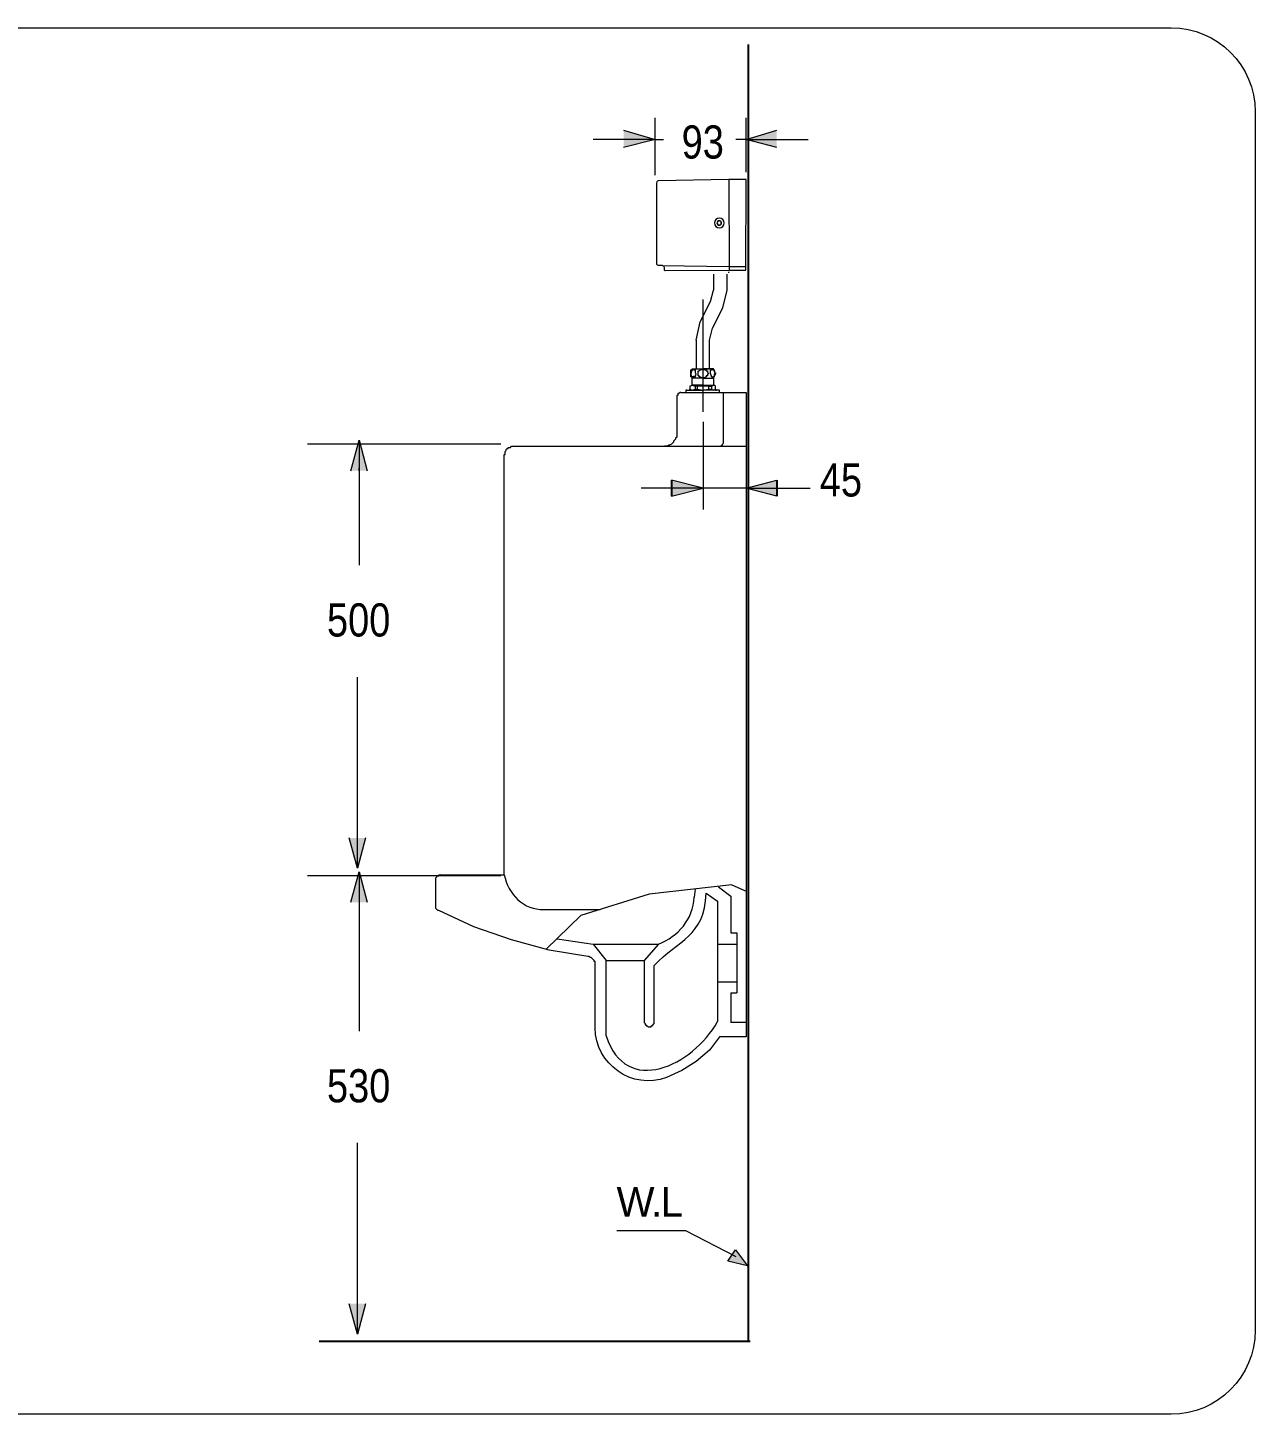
# Model space of a CAD drawing. Header units: millimetres. Extents: x 3440 to 4034, y 651 to 1071.
# Drawn here: x 3750.7 to 3860.9, y 777.8 to 902.4 of the extents above; entities that cross this region are included whole.
import ezdxf

# ---------------------------------------------------------------- set-up
doc = ezdxf.new("R2010")
doc.units = ezdxf.units.MM
doc.header["$LTSCALE"] = 0.1
doc.layers.add('DIM', color=3, linetype='Continuous')
doc.layers.add('Layer 1', color=7, linetype='Continuous')
doc.styles.get("Standard").update_dxf_attribs({"font": 'arial_0.ttf'})

msp = doc.modelspace()

# ---------------------------------------------------------------- hatches: boundary and pattern name
at = {"layer": 'DIM'}
h = msp.add_hatch(color=256, dxfattribs=at)
h.dxf.hatch_style = 2
h.paths.add_polyline_path([(3804.21, 893.17), (3807.05, 892.34), (3804.21, 891.61)])
h = msp.add_hatch(color=256, dxfattribs=at)
h.dxf.hatch_style = 2
h.paths.add_polyline_path([(3817.96, 891.61), (3815.21, 892.34), (3817.96, 893.17)])
h = msp.add_hatch(color=256, dxfattribs=at)
h.dxf.hatch_style = 2
h.paths.add_polyline_path([(3779.71, 862.57), (3780.45, 865.31), (3781.18, 862.57)])
h = msp.add_hatch(color=256, dxfattribs=at)
h.dxf.hatch_style = 1
h.paths.add_polyline_path([(3808.52, 861.73), (3808.52, 861), (3811.36, 861)])
h.paths.add_polyline_path([(3811.36, 861), (3808.52, 861), (3808.52, 860.27)])
h.paths.add_polyline_path([(3817.96, 861.73), (3815.41, 861.05), (3815.41, 861), (3817.96, 861)])
h.paths.add_polyline_path([(3817.96, 861), (3815.41, 861), (3815.41, 860.94), (3817.96, 860.27)])
h = msp.add_hatch(color=256, dxfattribs=at)
h.dxf.hatch_style = 2
h.paths.add_polyline_path([(3781.03, 829.58), (3780.3, 826.84), (3779.56, 829.58)])
h = msp.add_hatch(color=256, dxfattribs=at)
h.dxf.hatch_style = 2
h.paths.add_polyline_path([(3779.71, 823.79), (3780.45, 826.54), (3781.18, 823.79)])
h = msp.add_hatch(color=256, dxfattribs=at)
h.dxf.hatch_style = 2
h.paths.add_polyline_path([(3813.57, 791.54), (3814.26, 792.57), (3815.35, 791.11)])
h = msp.add_hatch(color=256, dxfattribs=at)
h.dxf.hatch_style = 2
h.paths.add_polyline_path([(3781.03, 787.72), (3780.3, 784.98), (3779.56, 787.72)])

# ---------------------------------------------------------------- linework, layer by layer
at = {"layer": 'DIM', "lineweight": 9}
for p, q in [((3807.05, 889.13), (3807.05, 894.27)), ((3815.21, 889.41), (3815.21, 894.27)), ((3804.21, 892.34), (3801.46, 892.34)), ((3804.21, 893.17), (3807.05, 892.34)), ((3807.05, 892.34), (3804.21, 892.34)), ((3807.05, 892.34), (3804.21, 891.61)), ((3807.05, 892.34), (3807.78, 892.34)), ((3815.21, 892.34), (3814.29, 892.34)), ((3815.21, 892.34), (3817.96, 893.17)), ((3815.21, 892.34), (3817.96, 892.34)), ((3817.96, 891.61), (3815.21, 892.34)), ((3817.96, 892.34), (3820.8, 892.34)), ((3811.36, 866.96), (3811.36, 859.07)), ((3775.82, 864.97), (3793.19, 864.97)), ((3779.71, 862.57), (3780.45, 865.31)), ((3779.71, 862.57), (3780.45, 865.31)), ((3780.45, 865.31), (3780.45, 862.57)), ((3780.45, 865.31), (3781.18, 862.57)), ((3780.45, 865.31), (3780.45, 862.57)), ((3780.45, 865.31), (3781.18, 862.57)), ((3780.45, 862.57), (3780.45, 862.81)), ((3780.45, 862.57), (3780.45, 854.07)), ((3808.52, 861), (3805.77, 861)), ((3811.36, 861), (3808.52, 861.73)), ((3808.52, 860.27), (3811.36, 861)), ((3811.36, 861), (3808.52, 861)), ((3815.21, 861), (3811.36, 861)), ((3815.21, 861), (3817.96, 861.73)), ((3815.21, 861), (3817.96, 861)), ((3817.96, 860.27), (3815.21, 861)), ((3817.96, 861), (3820.98, 861)), ((3780.3, 829.58), (3780.3, 844.03)), ((3780.3, 826.84), (3779.56, 829.58)), ((3780.3, 826.84), (3780.3, 829.58)), ((3781.03, 829.58), (3780.3, 826.84)), ((3775.82, 826.19), (3793.19, 826.19)), ((3779.71, 823.79), (3780.45, 826.54)), ((3779.71, 823.79), (3780.45, 826.54)), ((3780.45, 826.54), (3780.45, 823.79)), ((3780.45, 826.54), (3781.18, 823.79)), ((3780.45, 826.54), (3780.45, 823.79)), ((3780.45, 826.54), (3781.18, 823.79)), ((3780.45, 823.79), (3780.45, 812.21)), ((3780.45, 823.79), (3780.45, 820.95)), ((3780.3, 787.72), (3780.3, 802.17)), ((3803.61, 794.29), (3809.76, 794.29)), ((3809.76, 794.29), (3814.28, 791.96)), ((3780.3, 784.98), (3779.56, 787.72)), ((3780.3, 784.98), (3780.3, 787.72)), ((3781.03, 787.72), (3780.3, 784.98))]:
    msp.add_line(p, q, dxfattribs=at)
at = {"layer": 'DIM'}
for p, q in [((3808.52, 861.73), (3808.52, 860.27)), ((3817.96, 861.73), (3817.96, 860.27))]:
    msp.add_line(p, q, dxfattribs=at)
at = {"layer": 'DIM', "lineweight": 0}
for p, q in [((3813.57, 791.54), (3814.26, 792.57)), ((3814.26, 792.57), (3815.35, 791.11)), ((3815.35, 791.11), (3813.57, 791.54))]:
    msp.add_line(p, q, dxfattribs=at)
at = {"layer": 'Layer 1', "lineweight": 25}
for p, q in [((3815.41, 900.87), (3815.41, 864.3)), ((3815.41, 864.3), (3815.41, 824.91)), ((3815.41, 824.91), (3815.41, 793.32)), ((3815.41, 793.32), (3815.41, 784.31)), ((3776.86, 784.35), (3815.59, 784.35))]:
    msp.add_line(p, q, dxfattribs=at)
at = {"layer": 'Layer 1', "lineweight": 9}
for p, q in [((3813.66, 888.73), (3813.68, 880.59)), ((3807.7, 881.02), (3813.66, 880.91)), ((3813.66, 880.91), (3815.2, 880.91)), ((3812.28, 880.24), (3812.28, 878.78)), ((3813.47, 880.24), (3813.47, 878.78)), ((3813.65, 880.34), (3813.65, 880.43)), ((3812, 877.77), (3812.28, 878.78)), ((3813.47, 878.78), (3813.1, 877.22)), ((3811.08, 875.94), (3812, 877.77)), ((3813.1, 877.22), (3812.18, 875.39)), ((3810.72, 874.29), (3811.08, 875.94)), ((3811.91, 874.29), (3812.18, 875.39)), ((3810.72, 874.29), (3810.72, 871.72)), ((3811.91, 871.72), (3811.91, 874.29)), ((3810.35, 871.72), (3810.26, 871.26)), ((3810.26, 871.45), (3810.26, 871.63)), ((3810.26, 871.63), (3810.35, 871.63)), ((3810.26, 871.45), (3810.26, 871.54)), ((3810.26, 871.26), (3810.26, 871.45)), ((3810.35, 870.9), (3810.26, 871.26)), ((3810.26, 871.17), (3810.26, 871.26)), ((3810.26, 870.99), (3810.26, 871.17)), ((3810.44, 870.99), (3810.26, 870.99)), ((3810.35, 871.72), (3811.36, 871.72)), ((3810.35, 871.63), (3810.44, 871.63)), ((3810.35, 870.9), (3810.35, 870.99)), ((3810.44, 871.63), (3810.44, 871.72)), ((3810.44, 871.72), (3810.53, 871.63)), ((3810.53, 870.99), (3810.44, 870.9)), ((3810.44, 870.9), (3810.44, 870.99)), ((3810.53, 871.63), (3810.53, 871.72)), ((3810.53, 871.63), (3810.53, 871.72)), ((3810.53, 871.63), (3810.63, 871.63)), ((3810.53, 870.99), (3810.53, 871.08)), ((3810.63, 870.99), (3810.53, 870.99)), ((3810.63, 871.63), (3810.63, 871.45)), ((3810.63, 871.45), (3810.63, 871.35)), ((3810.63, 871.35), (3810.72, 871.26)), ((3810.63, 870.99), (3810.72, 871.26)), ((3810.72, 871.72), (3811.91, 871.72)), ((3810.9, 871.26), (3810.9, 871.54)), ((3810.9, 871.54), (3810.99, 871.54)), ((3810.9, 871.26), (3810.9, 871.35)), ((3810.9, 871.08), (3810.9, 871.26)), ((3810.99, 871.08), (3810.9, 871.08)), ((3810.99, 871.54), (3811.08, 871.63)), ((3810.99, 870.99), (3810.99, 871.08)), ((3811.08, 870.99), (3810.99, 870.99)), ((3811.08, 871.63), (3811.18, 871.63)), ((3811.08, 870.99), (3811.36, 870.9)), ((3811.18, 871.63), (3811.18, 871.72)), ((3811.36, 871.72), (3811.18, 871.63)), ((3812.28, 871.72), (3811.36, 871.72)), ((3811.36, 871.72), (3811.45, 871.63)), ((3811.63, 870.99), (3811.36, 870.9)), ((3811.54, 871.63), (3811.45, 871.63)), ((3811.54, 871.63), (3811.63, 871.63)), ((3811.63, 871.63), (3811.63, 871.54)), ((3811.63, 871.54), (3811.73, 871.54)), ((3811.73, 871.08), (3811.63, 871.08)), ((3811.63, 871.08), (3811.63, 870.99)), ((3811.73, 871.54), (3811.73, 871.45)), ((3811.73, 871.45), (3811.82, 871.26)), ((3811.73, 871.26), (3811.82, 871.26)), ((3811.73, 871.26), (3811.73, 871.08)), ((3812, 871.45), (3812, 871.63)), ((3812, 871.63), (3812.09, 871.63)), ((3812, 871.45), (3812, 871.54)), ((3812, 871.26), (3812, 871.45)), ((3812, 871.26), (3812.09, 870.99)), ((3812.09, 871.63), (3812.09, 871.72)), ((3812.09, 871.63), (3812.18, 871.63)), ((3812.09, 870.99), (3812.09, 871.08)), ((3812.18, 870.99), (3812.09, 870.99)), ((3812.18, 871.63), (3812.18, 871.72)), ((3812.18, 871.72), (3812.28, 871.63)), ((3812.28, 870.99), (3812.18, 870.9)), ((3812.18, 870.9), (3812.18, 870.99)), ((3812.46, 871.26), (3812.28, 871.72)), ((3812.28, 871.63), (3812.28, 871.72)), ((3812.28, 871.63), (3812.37, 871.63)), ((3812.28, 870.9), (3812.46, 871.26)), ((3812.37, 870.99), (3812.28, 870.99)), ((3812.37, 871.54), (3812.37, 871.63)), ((3812.37, 871.54), (3812.37, 871.63)), ((3812.37, 871.45), (3812.37, 871.54)), ((3812.37, 871.54), (3812.37, 871.35)), ((3812.37, 871.35), (3812.46, 871.35)), ((3812.46, 871.26), (3812.37, 871.26)), ((3812.37, 871.17), (3812.37, 871.26)), ((3812.37, 871.08), (3812.37, 871.26)), ((3812.37, 871.08), (3812.37, 871.17)), ((3812.37, 870.99), (3812.37, 871.08)), ((3812.46, 871.35), (3812.46, 871.26)), ((3809.89, 869.8), (3809.8, 869.8)), ((3809.8, 869.8), (3809.8, 869.7)), ((3809.8, 869.7), (3809.8, 869.61)), ((3809.89, 869.8), (3810.17, 869.8)), ((3810.17, 870.16), (3810.35, 870.26)), ((3810.17, 870.16), (3810.17, 869.89)), ((3810.17, 869.89), (3810.35, 869.8)), ((3810.17, 869.8), (3810.17, 869.89)), ((3810.17, 869.8), (3810.17, 869.89)), ((3810.17, 869.8), (3811.36, 869.8)), ((3810.63, 870.9), (3810.35, 870.9)), ((3810.35, 870.26), (3810.35, 870.9)), ((3811.36, 870.26), (3810.35, 870.26)), ((3810.35, 870.26), (3810.63, 870.16)), ((3810.35, 869.8), (3810.63, 869.89)), ((3811.36, 870.9), (3810.63, 870.9)), ((3811.36, 870.16), (3810.63, 870.16)), ((3810.63, 870.16), (3810.63, 869.98)), ((3810.63, 869.98), (3810.63, 869.89)), ((3810.63, 869.89), (3810.81, 869.89)), ((3810.81, 870.16), (3810.81, 869.98)), ((3810.81, 869.98), (3810.81, 869.89)), ((3810.81, 869.89), (3811.36, 869.8)), ((3811.36, 870.9), (3812, 870.9)), ((3811.36, 870.26), (3812.37, 870.26)), ((3811.82, 870.16), (3811.36, 870.16)), ((3811.36, 869.8), (3811.82, 869.89)), ((3812.55, 869.8), (3811.36, 869.8)), ((3811.82, 870.16), (3811.82, 869.98)), ((3811.82, 870.16), (3812.09, 870.16)), ((3811.82, 869.98), (3811.82, 869.89)), ((3811.82, 869.89), (3812.09, 869.89)), ((3812, 870.9), (3812.28, 870.9)), ((3812.37, 870.26), (3812.09, 870.16)), ((3812.09, 870.16), (3812.09, 869.98)), ((3812.09, 869.98), (3812.09, 869.89)), ((3812.09, 869.89), (3812.28, 869.8)), ((3812.28, 870.9), (3812.28, 870.26)), ((3812.28, 869.8), (3812.46, 869.89)), ((3812.46, 870.16), (3812.37, 870.26)), ((3812.46, 869.89), (3812.46, 870.16)), ((3812.46, 869.89), (3812.46, 869.8)), ((3812.46, 869.8), (3812.55, 869.8)), ((3812.82, 869.8), (3812.55, 869.8)), ((3812.82, 869.61), (3812.82, 869.8)), ((3809.07, 869.34), (3808.98, 869.34)), ((3808.98, 869.34), (3808.98, 869.25)), ((3808.98, 869.25), (3808.98, 865.58)), ((3809.16, 869.52), (3809.07, 869.52)), ((3809.07, 869.52), (3809.07, 869.34)), ((3809.25, 869.61), (3809.16, 869.52)), ((3809.34, 869.61), (3809.25, 869.61)), ((3809.8, 869.61), (3809.89, 869.61)), ((3809.89, 869.61), (3811.36, 869.61)), ((3811.36, 869.61), (3812.82, 869.61)), ((3813.19, 865.03), (3813.19, 869.61)), ((3808.15, 864.76), (3807.88, 864.76)), ((3808.24, 864.85), (3808.15, 864.76)), ((3808.34, 864.85), (3808.24, 864.85)), ((3808.52, 864.94), (3808.34, 864.85)), ((3808.7, 865.12), (3808.52, 864.94)), ((3808.88, 865.4), (3808.7, 865.21)), ((3808.7, 865.21), (3808.7, 865.12)), ((3808.98, 865.58), (3808.88, 865.49)), ((3808.88, 865.49), (3808.88, 865.4)), ((3812.82, 864.76), (3813.01, 864.76)), ((3813.01, 864.76), (3813.01, 864.85)), ((3813.01, 864.85), (3813.1, 864.85)), ((3813.1, 864.94), (3813.19, 865.03)), ((3813.1, 864.85), (3813.1, 864.94)), ((3815.21, 863.84), (3815.21, 859.07)), ((3813.92, 825.35), (3806.5, 824.52)), ((3810.63, 824.98), (3810.53, 824.25)), ((3812.73, 825.17), (3813.83, 824.34)), ((3813.92, 825.35), (3815.21, 824.8)), ((3806.5, 824.52), (3800.36, 822.6)), ((3811.63, 824.62), (3812.64, 823.88)), ((3812.64, 823.88), (3812.64, 816.64)), ((3813.83, 824.34), (3813.83, 821.04)), ((3797.06, 823.15), (3802.1, 823.15)), ((3797.24, 819.58), (3800.36, 822.6)), ((3798.25, 820.49), (3801.46, 820.03)), ((3801.46, 820.03), (3807.33, 820.03)), ((3801.46, 820.03), (3802.65, 818.57)), ((3807.33, 820.03), (3806.04, 818.57)), ((3812.64, 820.03), (3814.38, 820.03)), ((3813.83, 821.04), (3814.38, 821.04)), ((3814.38, 821.04), (3814.38, 815.64)), ((3802.65, 811.79), (3802.65, 818.57)), ((3802.65, 818.57), (3806.04, 818.57)), ((3806.04, 818.57), (3806.04, 813.07)), ((3806.96, 812.89), (3806.96, 818.11)), ((3812.64, 816.64), (3812.64, 813.07)), ((3812.64, 816.64), (3814.38, 816.64)), ((3813.83, 815.64), (3814.38, 815.64)), ((3813.83, 815.64), (3813.83, 812.98)), ((3806.04, 813.07), (3806.04, 812.98)), ((3806.04, 812.98), (3806.14, 812.89)), ((3806.14, 812.89), (3806.14, 812.79)), ((3806.14, 812.79), (3806.23, 812.79)), ((3806.23, 812.79), (3806.23, 812.7)), ((3806.23, 812.7), (3806.32, 812.7)), ((3806.32, 812.7), (3806.41, 812.61)), ((3806.41, 812.61), (3806.69, 812.61)), ((3806.69, 812.61), (3806.69, 812.7)), ((3806.69, 812.7), (3806.78, 812.7)), ((3806.78, 812.7), (3806.96, 812.89)), ((3815.21, 812.98), (3813.83, 812.98))]:
    msp.add_line(p, q, dxfattribs=at)
at = {"layer": 'Layer 1', "color": 1, "lineweight": 9}
msp.add_line((3811.36, 867.87), (3811.36, 877.95), dxfattribs=at)
at = {"layer": 'Layer 1', "lineweight": 18}
for points in [[(3622.95, 902.37), (3622.95, 902.37), (3853.39, 902.37), (3853.39, 902.37)], [(3853.39, 902.37), (3857.56, 902.37), (3860.95, 898.99), (3860.95, 894.81)], [(3860.95, 894.81), (3860.95, 894.81), (3860.95, 785.35), (3860.95, 785.35)], [(3860.95, 785.35), (3860.95, 781.17), (3857.56, 777.78), (3853.39, 777.78)], [(3853.39, 777.78), (3853.39, 777.78), (3622.95, 777.78), (3622.95, 777.78)]]:
    msp.add_open_spline(points, degree=3, dxfattribs=at)
at = {"layer": 'Layer 1', "lineweight": 15}
for points in [[(3807.34, 888.62), (3807.34, 888.62), (3807.15, 888.58), (3807.15, 888.42)], [(3807.15, 888.42), (3807.15, 888.42), (3807.15, 881.24), (3807.15, 881.24)], [(3813.66, 888.73), (3813.66, 888.73), (3807.34, 888.62), (3807.34, 888.62)], [(3815.22, 888.73), (3815.22, 888.73), (3813.66, 888.73), (3813.66, 888.73)], [(3815.2, 880.59), (3815.2, 880.59), (3815.22, 888.73), (3815.22, 888.73)], [(3807.15, 881.24), (3807.15, 881.24), (3807.15, 881.03), (3807.31, 881.03)], [(3807.31, 881.03), (3807.31, 881.03), (3807.66, 881.03), (3807.66, 881.03)], [(3807.66, 881.03), (3807.66, 881.03), (3807.84, 881), (3807.84, 880.8)], [(3807.84, 880.8), (3807.84, 880.8), (3807.84, 880.67), (3807.84, 880.67)], [(3807.84, 880.67), (3807.84, 880.67), (3807.86, 880.56), (3807.95, 880.56)], [(3807.95, 880.56), (3807.95, 880.56), (3813.68, 880.59), (3813.68, 880.59)], [(3813.68, 880.59), (3813.68, 880.59), (3815.2, 880.59), (3815.2, 880.59)]]:
    msp.add_open_spline(points, degree=3, dxfattribs=at)
at = {"layer": 'Layer 1', "lineweight": 9}
for points in [[(3813.23, 884.83), (3813.23, 884.59), (3813.04, 884.39), (3812.8, 884.39), (3812.56, 884.39), (3812.37, 884.59), (3812.37, 884.83), (3812.37, 885.06), (3812.56, 885.26), (3812.8, 885.26), (3813.04, 885.26), (3813.23, 885.06), (3813.23, 884.83)], [(3813.01, 884.83), (3813.01, 884.71), (3812.92, 884.62), (3812.8, 884.62), (3812.69, 884.62), (3812.59, 884.71), (3812.59, 884.83), (3812.59, 884.94), (3812.69, 885.03), (3812.8, 885.03), (3812.92, 885.03), (3813.01, 884.94), (3813.01, 884.83)], [(3812.98, 884.83), (3812.98, 884.73), (3812.9, 884.65), (3812.8, 884.65), (3812.7, 884.65), (3812.62, 884.73), (3812.62, 884.83), (3812.62, 884.93), (3812.7, 885.01), (3812.8, 885.01), (3812.9, 885.01), (3812.98, 884.93), (3812.98, 884.83)]]:
    msp.add_open_spline(points, degree=3, knots=[0, 0, 0, 0, 1, 1, 1, 2, 2, 2, 3, 3, 3, 4, 4, 4, 4], dxfattribs=at)
for points in [[(3809.34, 869.61), (3809.34, 869.61), (3815.21, 869.61), (3815.21, 869.61)], [(3815.21, 869.61), (3815.21, 869.61), (3815.21, 811.69), (3815.21, 811.69)], [(3794.04, 864.66), (3794.04, 864.66), (3794.13, 864.76), (3794.13, 864.76)], [(3794.13, 864.76), (3794.13, 864.76), (3794.31, 864.76), (3794.31, 864.76)], [(3794.31, 864.76), (3794.31, 864.76), (3815.21, 864.76), (3815.21, 864.76)], [(3793.49, 826.27), (3793.49, 826.27), (3793.49, 864.02), (3793.49, 864.02)], [(3793.49, 864.02), (3793.49, 864.02), (3793.58, 864.02), (3793.58, 864.02)], [(3793.58, 864.3), (3793.58, 864.3), (3793.67, 864.39), (3793.67, 864.39)], [(3793.58, 864.02), (3793.58, 864.02), (3793.58, 864.3), (3793.58, 864.3)], [(3793.67, 864.48), (3793.67, 864.48), (3793.76, 864.57), (3793.76, 864.57)], [(3793.67, 864.39), (3793.67, 864.39), (3793.67, 864.48), (3793.67, 864.48)], [(3793.76, 864.57), (3793.76, 864.57), (3793.85, 864.57), (3793.85, 864.57)], [(3793.85, 864.57), (3793.85, 864.57), (3793.85, 864.66), (3793.85, 864.66)], [(3793.85, 864.66), (3793.85, 864.66), (3794.04, 864.66), (3794.04, 864.66)], [(3787.35, 825.99), (3787.35, 825.99), (3787.44, 826.08), (3787.44, 826.08)], [(3787.44, 826.08), (3787.44, 826.08), (3787.44, 826.17), (3787.44, 826.17)], [(3787.44, 826.17), (3787.44, 826.17), (3787.62, 826.17), (3787.62, 826.17)], [(3787.62, 826.17), (3787.62, 826.17), (3787.62, 826.27), (3787.62, 826.27)], [(3787.62, 826.27), (3787.62, 826.27), (3787.81, 826.27), (3787.81, 826.27)], [(3787.9, 826.17), (3787.9, 826.17), (3787.72, 826.27), (3787.72, 826.27)], [(3787.72, 826.27), (3787.72, 826.27), (3793.49, 826.27), (3793.49, 826.27)], [(3787.81, 826.27), (3787.81, 826.27), (3787.9, 826.17), (3787.9, 826.17)], [(3793.49, 826.27), (3793.81, 824.53), (3795.23, 823.06), (3797.06, 823.15)], [(3787.35, 825.81), (3787.35, 825.81), (3787.35, 825.99), (3787.35, 825.99)], [(3787.35, 823.24), (3787.35, 823.24), (3787.35, 825.81), (3787.35, 825.81)], [(3806.96, 818.11), (3809.11, 820.46), (3811.47, 820.62), (3811.63, 824.62)], [(3807.33, 820.03), (3809.14, 820.74), (3810.45, 822.24), (3810.53, 824.25)], [(3787.53, 823.06), (3787.53, 823.06), (3787.35, 823.24), (3787.35, 823.24)], [(3787.62, 823.06), (3787.62, 823.06), (3787.53, 823.06), (3787.53, 823.06)], [(3790.74, 821.59), (3790.74, 821.59), (3787.62, 823.06), (3787.62, 823.06)], [(3794.13, 820.4), (3794.13, 820.4), (3790.74, 821.59), (3790.74, 821.59)], [(3797.52, 819.48), (3797.52, 819.48), (3794.13, 820.4), (3794.13, 820.4)], [(3801, 818.93), (3801, 818.93), (3797.52, 819.48), (3797.52, 819.48)], [(3801.1, 818.93), (3801.1, 818.93), (3801, 818.93), (3801, 818.93)], [(3801.19, 818.84), (3801.19, 818.84), (3801.1, 818.93), (3801.1, 818.93)], [(3801.28, 818.84), (3801.28, 818.84), (3801.19, 818.84), (3801.19, 818.84)], [(3801.55, 818.57), (3801.55, 818.57), (3801.28, 818.84), (3801.28, 818.84)], [(3801.55, 818.48), (3801.55, 818.48), (3801.55, 818.57), (3801.55, 818.57)], [(3801.65, 818.48), (3801.65, 818.48), (3801.55, 818.48), (3801.55, 818.48)], [(3801.65, 818.2), (3801.65, 818.2), (3801.65, 818.48), (3801.65, 818.48)], [(3801.65, 812.52), (3801.65, 812.52), (3801.65, 818.2), (3801.65, 818.2)], [(3808.06, 808.03), (3804.99, 806.9), (3801.66, 809.22), (3801.65, 812.52)], [(3802.65, 811.79), (3804.4, 806.23), (3810.44, 809.1), (3812.64, 813.07)], [(3812.82, 811.69), (3812.82, 811.69), (3811.91, 810.5), (3811.91, 810.5)], [(3815.21, 811.69), (3815.21, 811.69), (3812.82, 811.69), (3812.82, 811.69)], [(3811.91, 810.5), (3811.91, 810.5), (3810.72, 809.49), (3810.72, 809.49)], [(3809.43, 808.67), (3809.43, 808.67), (3808.06, 808.03), (3808.06, 808.03)], [(3810.72, 809.49), (3810.72, 809.49), (3809.43, 808.67), (3809.43, 808.67)]]:
    msp.add_open_spline(points, degree=3, dxfattribs=at)

# ---------------------------------------------------------------- texts
at = {"layer": 'DIM', "attachment_point": 7}
for s, insert, char_height in [('\\fHelvetica Narrow|b0|i0|c0|p34;\\W1;93', (3809.42, 890.58), 2.9767), ('\\fHelvetica Narrow|b0|i0|c0|p34;\\W1;45', (3821.83, 860.21), 2.9767), ('\\fHelvetica Narrow|b0|i0|c0|p34;\\W1;500', (3777.56, 847.63), 2.9767), ('\\fHelvetica Narrow|b0|i0|c0|p34;\\W1;530', (3777.56, 805.77), 2.9767), ('\\fHelvetica|b0|i0|c0|p34;\\W0.973917;W', (3803.57, 795.55), 2.6595), ('\\fHelvetica|b0|i0|c0|p34;\\W0.973917;L', (3807.54, 795.55), 2.6595), ('\\fHelvetica|b0|i0|c0|p34;\\W0.973917;.', (3806.67, 795.55), 2.6595)]:
    msp.add_mtext(s, dxfattribs=dict(at, insert=insert, char_height=char_height))

doc.saveas('drawing.dxf')
